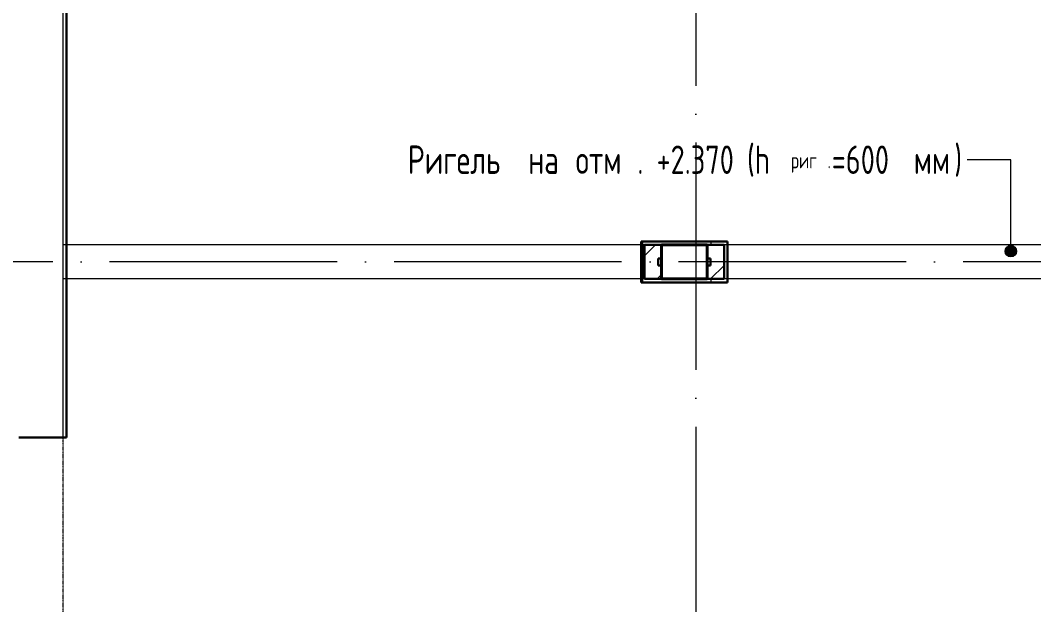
# Model space of a CAD drawing. Header units: millimetres. Extents: x -259809 to 472825, y -397243 to 31861.
# Drawn here: x -28592 to -19685, y -334548 to -329406 of the extents above; entities that cross this region are included whole.
import ezdxf

# ---------------------------------------------------------------- set-up
doc = ezdxf.new("R2010")
doc.units = ezdxf.units.MM
for name, pattern in [('ADSK_Линия сетки', [25, 20, -2.5, 0, -2.5]), ('ADSK_Сверху', [450, 300, -150]), ('Сверху', [3.96875, 2.38125, -1.5875])]:
    doc.linetypes.add(name, pattern=pattern)
for name, color, linetype, lineweight in [('Аннотация', 252, 'Continuous', 18), ('Линии', 7, 'Continuous', 9), ('Несущие колонны', 252, 'Continuous', 18), ('Оси', 252, 'Continuous', 9), ('Стены внутренние', 252, 'Continuous', 18), ('Стены наружные', 252, 'Continuous', 18)]:
    doc.layers.add(name, color=color, linetype=linetype, lineweight=lineweight)
doc.layers.add('Узлы', color=252, linetype='Continuous')
doc.styles.add('GOST Common_3', font='', dxfattribs={"height": 3.5})
doc.styles.add('GOST Common_5', font='', dxfattribs={"width": 0.9, "height": 2.5})
doc.styles.get('GOST Common_3').set_extended_font_data('GOST 2.304 type A')
doc.styles.get('GOST Common_5').set_extended_font_data('GOST 2.304 type A')

# ---------------------------------------------------------------- blocks, each defined once
blk = doc.blocks.new('1 этаж')
at = {"layer": 'Аннотация', "lineweight": 9, "true_color": 0x636466}
h = blk.add_hatch(color=251, dxfattribs=at)
edge = h.paths.add_edge_path()
edge.add_arc((-19886.2, 21248.9), 50, 0, 360)
at = {"layer": 'Аннотация', "color": 251, "lineweight": 9, "true_color": 0x636466}
for p, q in [((-20264.7, 22053.8), (-20270.8, 22053.8)), ((-19886.2, 22053.8), (-20264.7, 22053.8)), ((-19886.2, 21248.9), (-19886.2, 22053.8))]:
    blk.add_line(p, q, dxfattribs=at)
blk.add_circle((-19886.2, 21248.9), 50, dxfattribs=at)
at = {"layer": 'Линии', "color": 251, "linetype": 'ADSK_Сверху', "ltscale": 100, "true_color": 0x636466}
for p, q in [((-7750.8, 21304.7), (-28215.8, 21304.7)), ((-7750.8, 21004.7), (-28215.8, 21004.7))]:
    blk.add_line(p, q, dxfattribs=at)
at = {"layer": 'Несущие колонны', "color": 251, "lineweight": 40, "true_color": 0x636466}
for p, q in [((-22955.8, 21304.7), (-22555.8, 21304.7)), ((-22955.8, 21004.7), (-22955.8, 21304.7)), ((-22555.8, 21304.7), (-22955.8, 21304.7)), ((-22955.8, 21304.7), (-22955.8, 21004.7)), ((-22555.8, 21304.7), (-22555.8, 21004.7)), ((-22555.8, 21004.7), (-22555.8, 21304.7)), ((-22555.8, 21004.7), (-22955.8, 21004.7)), ((-22955.8, 21004.7), (-22555.8, 21004.7))]:
    blk.add_line(p, q, dxfattribs=at)
at = {"layer": 'Оси', "color": 251, "linetype": 'ADSK_Линия сетки', "ltscale": 100, "true_color": 0x636466}
for p, q in [((-22655.8, 32205.3), (-22655.8, -32501.4)), ((-805.8, 21154.7), (-72528.1, 21154.7))]:
    blk.add_line(p, q, dxfattribs=at)
at = {"layer": 'Стены внутренние', "color": 251, "true_color": 0x636466}
blk.add_line((-28215.8, 19609.7), (-28215.8, 24264.7), dxfattribs=at)
at = {"layer": 'Стены наружные', "color": 251, "lineweight": 30, "true_color": 0x636466}
for p, q in [((-28185.8, 19609.7), (-28185.8, 24234.7)), ((-22375.8, 21334.7), (-23135.8, 21334.7)), ((-23135.8, 21334.7), (-23135.8, 20974.7)), ((-22405.8, 21304.7), (-23105.8, 21304.7)), ((-23105.8, 21304.7), (-23105.8, 21004.7)), ((-22955.8, 21184.7), (-22955.8, 21304.7)), ((-22555.8, 21304.7), (-22555.8, 21184.7)), ((-22405.8, 21004.7), (-22405.8, 21304.7)), ((-22375.8, 20974.7), (-22375.8, 21334.7)), ((-22985.8, 21184.7), (-22955.8, 21184.7)), ((-22985.8, 21124.7), (-22985.8, 21184.7)), ((-22955.8, 21124.7), (-22985.8, 21124.7)), ((-22955.8, 21004.7), (-22955.8, 21124.7)), ((-22555.8, 21184.7), (-22525.8, 21184.7)), ((-22525.8, 21124.7), (-22555.8, 21124.7)), ((-22555.8, 21124.7), (-22555.8, 21004.7)), ((-22525.8, 21184.7), (-22525.8, 21124.7)), ((-23135.8, 20974.7), (-22375.8, 20974.7)), ((-23105.8, 21004.7), (-22405.8, 21004.7)), ((-28215.8, 19609.7), (-28185.8, 19609.7))]:
    blk.add_line(p, q, dxfattribs=at)
at = {"layer": 'Стены наружные', "color": 251, "linetype": 'Continuous', "lineweight": 9, "true_color": 0x636466}
for p, q in [((-23119.8, 20974.7), (-23119.8, 21334.7)), ((-23105.8, 21209.3), (-23010.5, 21304.7)), ((-22555.8, 21287.9), (-22539, 21304.7)), ((-22519.8, 21304.7), (-22519.8, 21334.7)), ((-22524.7, 21004.7), (-22405.8, 21123.6)), ((-22985.8, 21015), (-22955.8, 21045)), ((-22996.1, 21004.7), (-22985.8, 21015)), ((-22519.8, 20974.7), (-22519.8, 21004.7))]:
    blk.add_line(p, q, dxfattribs=at)
at = {"layer": 'Узлы', "color": 251, "lineweight": 30, "true_color": 0x636466}
blk.add_line((-28215.8, 19609.7), (-28605.8, 19609.7), dxfattribs=at)
at = {"layer": 'Узлы', "color": 251, "linetype": 'Сверху', "lineweight": 9, "true_color": 0x636466}
blk.add_line((-28215.8, 17879.7), (-28215.8, 19609.7), dxfattribs=at)
at = {"layer": 'Аннотация', "color": 251, "true_color": 0x636466, "width": 0.9}
for s, height, style, p in [('Ригель', 250, 'GOST Common_3', (-25186.8, 21928.8)), ('. +2.370 (h', 250, 'GOST Common_3', (-23168.7, 21928.8)), ('=600', 250, 'GOST Common_3', (-21460.1, 21928.8)), (')', 250, 'GOST Common_3', (-20382.6, 21928.8)), ('на', 250, 'GOST Common_3', (-24127.1, 21928.8)), ('отм', 250, 'GOST Common_3', (-23710.4, 21928.8)), ('мм', 250, 'GOST Common_3', (-20739.8, 21928.8)), ('риг', 138.75, 'GOST Common_5', (-21819.2, 21978)), ('.', 138.8, 'GOST Common_5', (-21497.8, 21978))]:
    blk.add_text(s, height=height, dxfattribs=dict(at, style=style)).set_placement(p)

msp = doc.modelspace()

# ---------------------------------------------------------------- block references
msp.add_blockref('1 этаж', (0, -352686.9))

doc.saveas('drawing.dxf')
